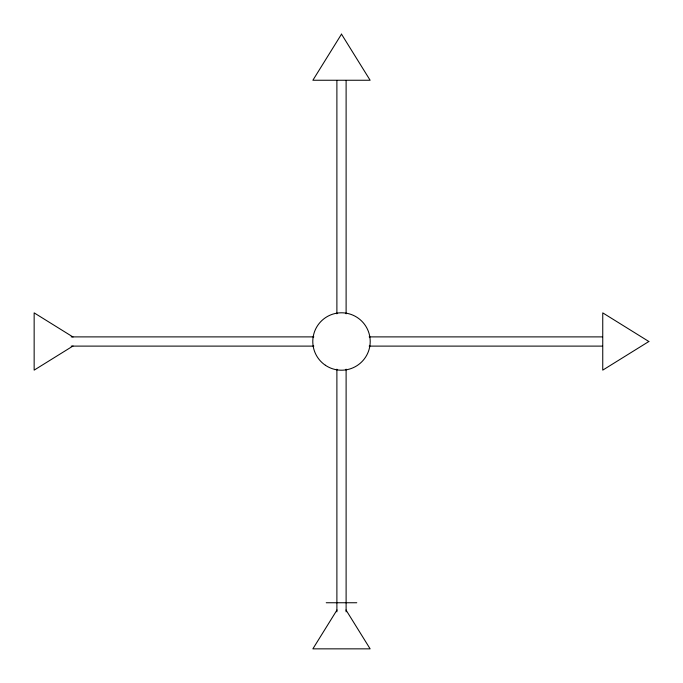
<?xml version="1.0" encoding="UTF-8"?>
<svg xmlns="http://www.w3.org/2000/svg" width="683" height="683" viewBox="0 0 683 683"><rect width="100%" height="100%" fill="white"/><g stroke="black" fill="none" stroke-linecap="round" stroke-linejoin="round"><path stroke-width="1.02" d="M337.009 609.979L312.865 648.85L370.135 648.85L345.999 609.979M73.021 345.999L34.15 370.135L34.15 312.865L73.021 337.009M71.169 336.89L313.83 336.89M369.17 336.89L602.269 336.89M71.169 346.11L313.83 346.11M369.17 346.11L602.269 346.11M326.235 602.748L356.765 602.748M346.11 80.731L346.11 313.83M346.11 369.17L346.11 611.831M336.89 80.731L336.89 313.83M336.89 369.17L336.89 611.831M341.5 34.15L312.865 80.252L370.135 80.252L341.509 34.15M648.85 341.509L602.748 370.135L602.748 312.865L648.85 341.5M325.373 365.251A28.712 28.712 0 0 0 370.135 343.592A28.712 28.712 0 0 0 328.993 315.657A28.712 28.712 0 0 0 325.373 365.251"/></g></svg>
